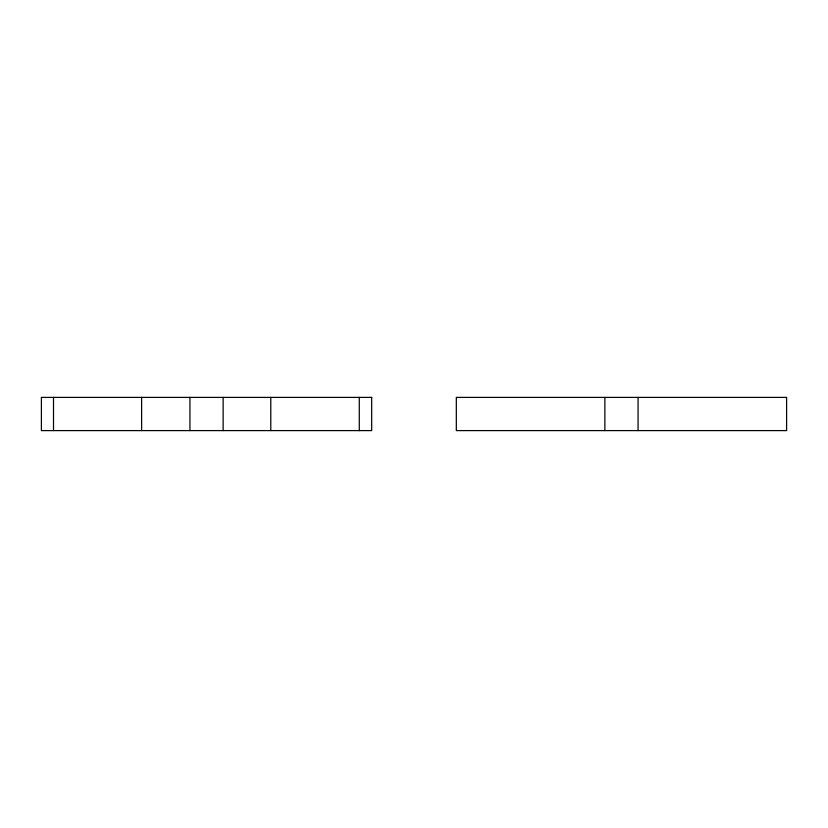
<?xml version="1.0" encoding="UTF-8"?>
<svg xmlns="http://www.w3.org/2000/svg" width="828" height="828" viewBox="0 0 828 828"><rect width="100%" height="100%" fill="white"/><g stroke="black" fill="none" stroke-linecap="round" stroke-linejoin="round"><path stroke-width="1.24" d="M638.057 397.399L638.057 430.601M604.864 397.399L604.864 430.601M359.28 397.399L359.28 430.601M270.787 397.399L270.787 430.601M223.136 397.399L223.136 430.601M189.943 397.399L189.943 430.601M141.619 397.399L141.619 430.601M53.509 397.399L53.509 430.601M371.679 397.399L41.4 397.399L41.4 430.601L371.679 430.601L371.679 397.399M786.6 397.399L456.321 397.399L456.321 430.601L786.6 430.601L786.6 397.399"/></g></svg>
